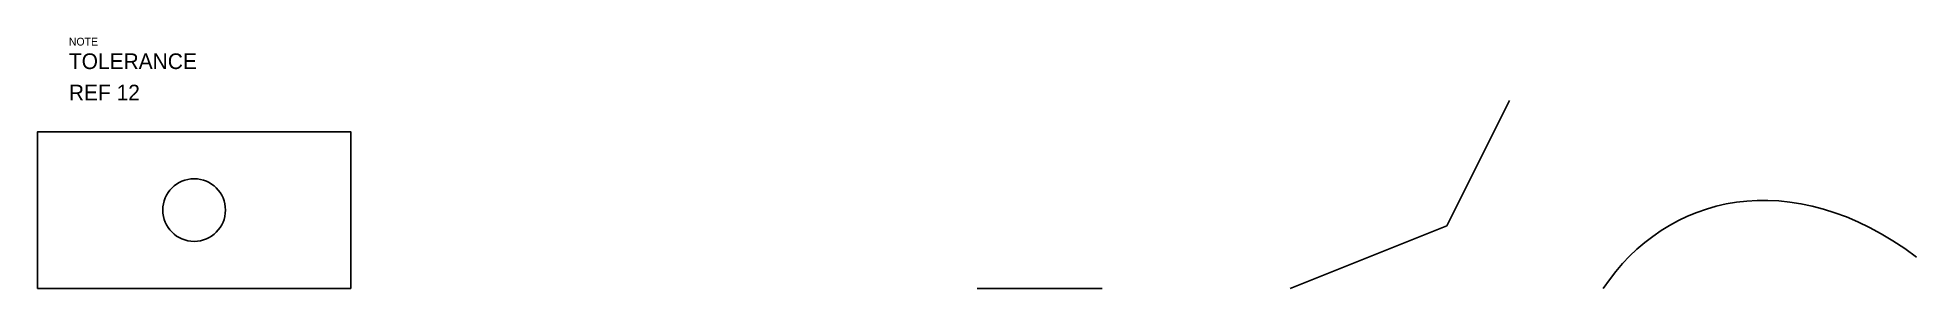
# Model space of a CAD drawing. Header units: millimetres. Extents: x 0 to 700, y 0 to 700.
# Drawn here: x 0 to 600, y 0 to 80 of the extents above; entities outside this region: 1.
import ezdxf

# ---------------------------------------------------------------- set-up
doc = ezdxf.new("R2010")
doc.units = ezdxf.units.MM

msp = doc.modelspace()

# ---------------------------------------------------------------- linework, layer by layer
msp.add_line((300, 0), (340, 0))
msp.add_lwpolyline([(400, 0), (450, 20), (470, 60)])
msp.add_lwpolyline([(0, 0), (100, 0), (100, 50), (0, 50)], close=True)
msp.add_circle((50, 25), 10)
msp.add_open_spline([(500, 0), (520, 30), (560, 40), (600, 10)], degree=3)
msp.add_point((700, 700))

# ---------------------------------------------------------------- texts
for s, p in [('TOLERANCE', (10, 70)), ('REF 12', (10, 60))]:
    msp.add_text(s, height=5).set_placement(p)
at = {"insert": (10, 80), "char_height": 2.5, "attachment_point": 1}
msp.add_mtext('NOTE', dxfattribs=at)

doc.saveas('drawing.dxf')
